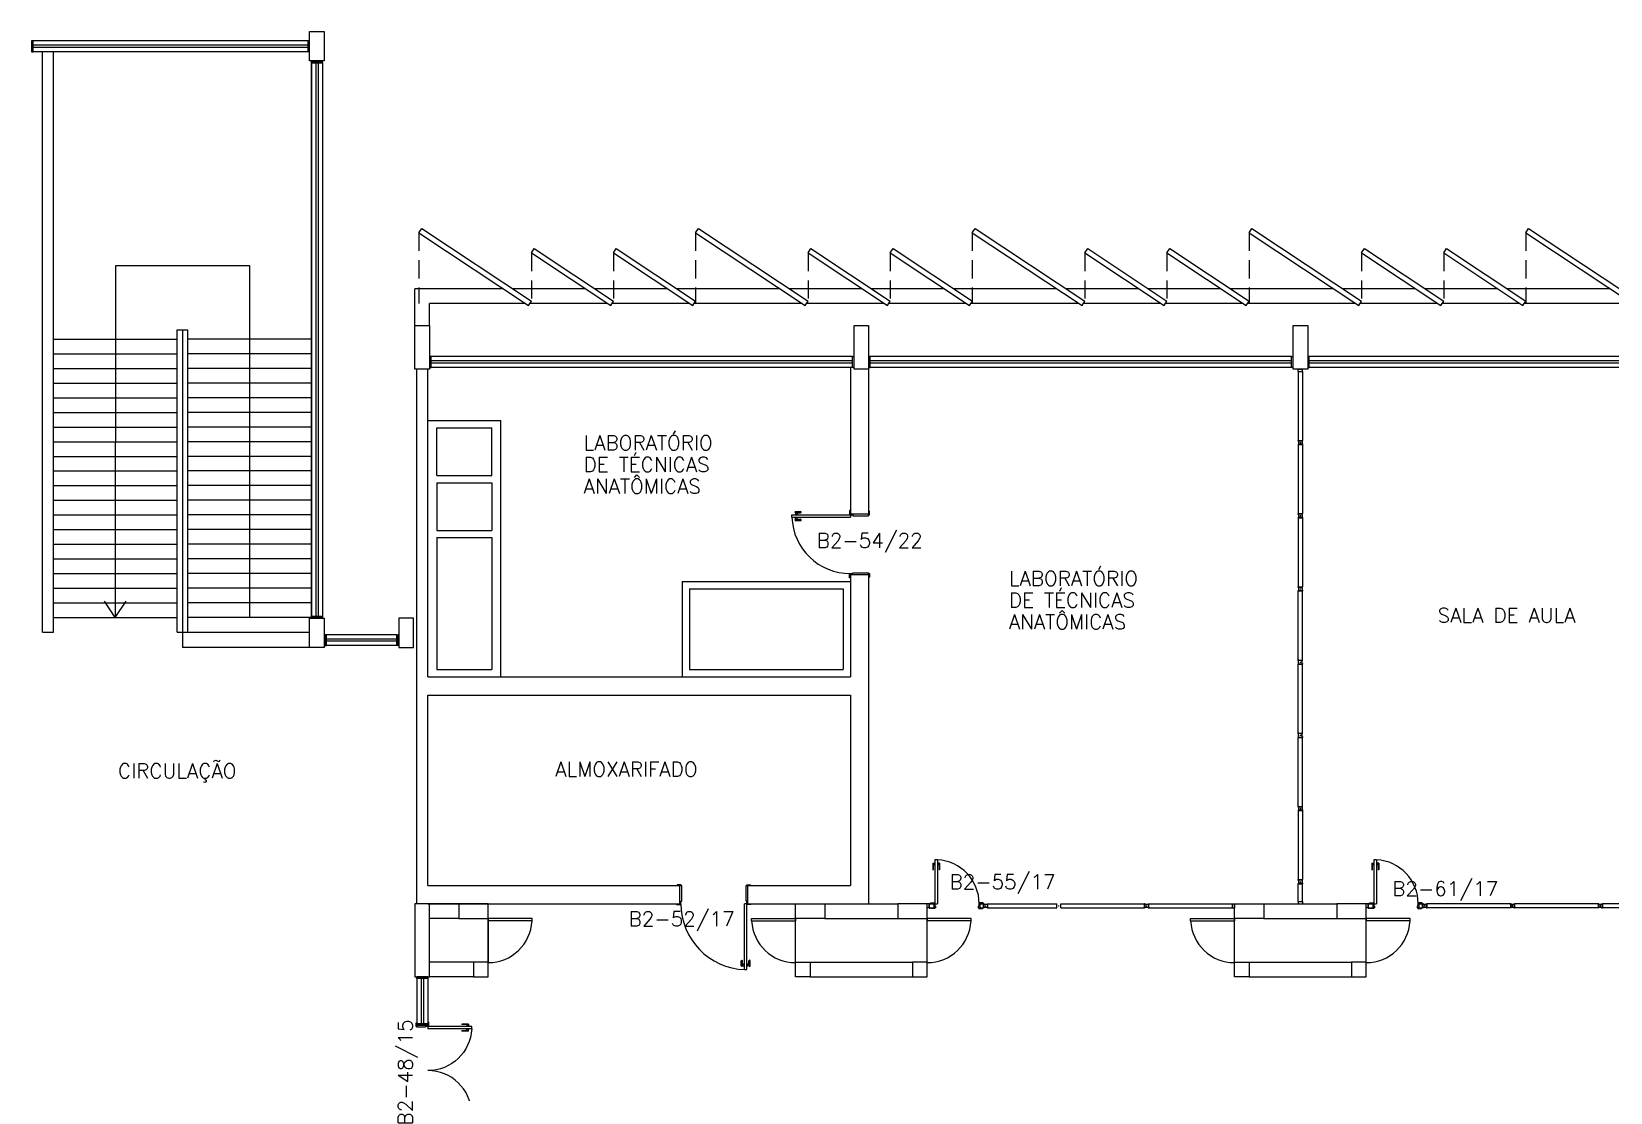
# Model space of a CAD drawing. Header units: millimetres. Extents: x 2090 to 2270, y 1357 to 1514.
# Drawn here: x 2135.2 to 2156.78, y 1430.32 to 1444.81 of the extents above; entities that cross this region are included whole.
import ezdxf

# ---------------------------------------------------------------- set-up
doc = ezdxf.new("R2010")
doc.units = ezdxf.units.MM
doc.linetypes.add('HIDDEN', pattern=[0.375, 0.25, -0.125])
for name, color, linetype in [('ALV', 2, 'Continuous'), ('DIV', 2, 'Continuous'), ('DIV2', 2, 'Continuous'), ('ENDEREÇO', 2, 'Continuous'), ('ESTR', 3, 'Continuous'), ('JANELA', 1, 'Continuous'), ('MACANETA', 2, 'Continuous'), ('MARCO', 3, 'Continuous'), ('PEÇAS', 1, 'Continuous'), ('PISO', 1, 'Continuous'), ('PORTA', 2, 'Continuous'), ('PROJ', 1, 'HIDDEN'), ('TEXTO', 2, 'Continuous')]:
    doc.layers.add(name, color=color, linetype=linetype)
doc.styles.add('UNB1-100', font='simplex.shx', dxfattribs={"height": 0.2})

# ---------------------------------------------------------------- blocks, each defined once
blk = doc.blocks.new('DOOR60')
at = {"layer": 'MACANETA', "color": 1}
for p, q in [((-0.015, -0.465), (-0.01, -0.465)), ((-0.015, -0.555), (-0.015, -0.465)), ((-0.015, -0.555), (0.012, -0.555)), ((-0.01, -0.555), (-0.01, -0.465)), ((-0.01, -0.535), (0.012, -0.535)), ((0.012, -0.563), (0.012, -0.528)), ((0.012, -0.528), (0.015, -0.528)), ((0.012, -0.563), (0.015, -0.563)), ((0.053, -0.528), (0.05, -0.528)), ((0.053, -0.563), (0.05, -0.563)), ((0.053, -0.563), (0.053, -0.528)), ((0.075, -0.535), (0.053, -0.535)), ((0.08, -0.555), (0.053, -0.555)), ((0.08, -0.465), (0.075, -0.465)), ((0.075, -0.555), (0.075, -0.465)), ((0.08, -0.555), (0.08, -0.465))]:
    blk.add_line(p, q, dxfattribs=at)
at = {"layer": 'PORTA'}
for p, q in [((0.015, -0.6), (0.015, 0)), ((0.015, 0), (0.05, 0)), ((0.05, -0.6), (0.05, 0)), ((0.05, -0.6), (0.015, -0.6))]:
    blk.add_line(p, q, dxfattribs=at)
at = {"layer": 'PORTA', "color": 1}
blk.add_arc((0.02, 0), 0.6, 272.866, 0, dxfattribs=at)
blk = doc.blocks.new('IMTT')
for p, q in [((-0.005, 0), (0.005, 0)), ((0.029, 0.029), (0, 0.029)), ((0, -0.028), (0, 0.029)), ((0.029, -0.028), (0, -0.028))]:
    blk.add_line(p, q)
blk = doc.blocks.new('DIV10')
for p, q in [((-0.0051, 0), (0.0051, 0)), ((0, -0.0051), (0, 0.0051)), ((0.0285, 0.0285), (0.9715, 0.0285)), ((0.0285, -0.0285), (0.0285, 0.0285)), ((0.9715, -0.0285), (0.9715, 0.0285)), ((0.9949, 0), (1.0051, 0)), ((1, -0.0051), (1, 0.0051)), ((0.0285, -0.0285), (0.9715, -0.0285))]:
    blk.add_line(p, q)
blk = doc.blocks.new('DIV12')
for p, q in [((-0.0051, 0), (0.0051, 0)), ((0, -0.0051), (0, 0.0051)), ((0.0285, 0.0285), (1.1715, 0.0285)), ((0.0285, -0.0285), (0.0285, 0.0285)), ((1.1715, -0.0285), (1.1715, 0.0285)), ((1.1949, 0), (1.2051, 0)), ((1.2, -0.0051), (1.2, 0.0051)), ((0.0285, -0.0285), (1.1715, -0.0285))]:
    blk.add_line(p, q)
blk = doc.blocks.new('DOOR-60')
at = {"layer": 'MACANETA', "color": 1}
for p, q in [((-0.08, -0.555), (-0.08, -0.465)), ((-0.08, -0.465), (-0.075, -0.465)), ((-0.08, -0.555), (-0.053, -0.555)), ((-0.075, -0.555), (-0.075, -0.465)), ((-0.075, -0.535), (-0.053, -0.535)), ((-0.053, -0.528), (-0.05, -0.528)), ((-0.053, -0.563), (-0.053, -0.528)), ((-0.053, -0.563), (-0.05, -0.563)), ((-0.012, -0.528), (-0.015, -0.528)), ((-0.012, -0.563), (-0.015, -0.563)), ((-0.012, -0.563), (-0.012, -0.528)), ((0.01, -0.535), (-0.012, -0.535)), ((0.015, -0.555), (-0.012, -0.555)), ((0.01, -0.555), (0.01, -0.465)), ((0.015, -0.465), (0.01, -0.465)), ((0.015, -0.555), (0.015, -0.465))]:
    blk.add_line(p, q, dxfattribs=at)
at = {"layer": 'PORTA'}
for p, q in [((-0.05, -0.6), (-0.05, 0)), ((-0.015, 0), (-0.05, 0)), ((-0.015, -0.6), (-0.015, 0)), ((-0.05, -0.6), (-0.015, -0.6))]:
    blk.add_line(p, q, dxfattribs=at)
at = {"layer": 'PORTA', "color": 1}
blk.add_arc((-0.02, 0), 0.6, 180, 267.134, dxfattribs=at)
blk = doc.blocks.new('MTT')
for p, q in [((-0.029, 0.018), (-0.029, 0.029)), ((-0.019, 0.029), (-0.029, 0.029)), ((-0.024, 0.018), (-0.029, 0.018)), ((-0.024, 0.018), (-0.024, -0.019)), ((-0.019, 0.024), (-0.019, 0.029)), ((-0.019, 0.024), (0.018, 0.024)), ((-0.005, 0), (0.005, 0)), ((0, -0.005), (0, 0.005)), ((0.018, 0.024), (0.018, 0.029)), ((0.018, 0.029), (0.029, 0.029)), ((0.024, 0.018), (0.029, 0.018)), ((0.024, 0.018), (0.024, -0.019)), ((0.029, 0.018), (0.029, 0.029)), ((-0.029, -0.019), (-0.024, -0.019)), ((-0.029, -0.019), (-0.029, -0.029)), ((-0.019, -0.029), (-0.029, -0.029)), ((0.018, -0.024), (-0.019, -0.024)), ((-0.019, -0.024), (-0.019, -0.029)), ((0.018, -0.024), (0.018, -0.029)), ((0.018, -0.029), (0.029, -0.029)), ((0.029, -0.019), (0.024, -0.019)), ((0.029, -0.019), (0.029, -0.029))]:
    blk.add_line(p, q)
blk = doc.blocks.new('MACANETA')
at = {"layer": 'MACANETA', "color": 1}
for p, q in [((-0.077, 0.052), (-0.077, 0.12)), ((-0.059, 0.052), (-0.059, 0.12)), ((-0.059, 0.075), (-0.036, 0.075)), ((-0.059, 0.052), (-0.036, 0.052)), ((-0.036, 0.044), (-0.036, 0.084)), ((-0.036, 0.084), (-0.03, 0.084)), ((-0.036, 0.044), (-0.03, 0.044)), ((0.006, 0.084), (0, 0.084)), ((0.006, 0.044), (0, 0.044)), ((0.006, 0.044), (0.006, 0.084)), ((0.029, 0.075), (0.006, 0.075)), ((0.029, 0.052), (0.006, 0.052)), ((0.029, 0.052), (0.029, 0.12)), ((0.047, 0.052), (0.047, 0.12))]:
    blk.add_line(p, q, dxfattribs=at)
for centre, start, end in [((-0.068, 0.12), 90, 180), ((-0.068, 0.052), 180, 270), ((-0.068, 0.12), 0, 90), ((-0.068, 0.052), 270, 0), ((0.038, 0.12), 90, 180), ((0.038, 0.052), 180, 270), ((0.038, 0.12), 0, 90), ((0.038, 0.052), 270, 0)]:
    blk.add_arc(centre, 0.00874, start, end, dxfattribs=at)
blk = doc.blocks.new('DOOR-90')
at = {"color": 1}
blk.add_arc((-0.015, 0), 0.9, 180, 268.0898, dxfattribs=at)
at = {"layer": 'PORTA'}
for p, q in [((-0.045, -0.9), (-0.045, 0)), ((-0.015, 0), (-0.045, 0)), ((-0.015, -0.9), (-0.015, 0)), ((-0.045, -0.9), (-0.015, -0.9))]:
    blk.add_line(p, q, dxfattribs=at)
at = {"layer": 'PORTA', "color": 1}
blk.add_blockref('MACANETA', (-0.015, -0.9), dxfattribs=at)
blk = doc.blocks.new('DOOR80')
at = {"layer": 'PORTA'}
for p, q in [((0.015, -0.8), (0.015, 0)), ((0.015, 0), (0.045, 0)), ((0.045, -0.8), (0.045, 0)), ((0.045, -0.8), (0.015, -0.8))]:
    blk.add_line(p, q, dxfattribs=at)
at = {"layer": 'PORTA', "color": 1}
blk.add_arc((0.015, 0), 0.8, 272.1491, 0, dxfattribs=at)
at = {"layer": 'PORTA'}
blk.add_blockref('MACANETA', (0.045, -0.8), dxfattribs=at)

msp = doc.modelspace()

# ---------------------------------------------------------------- linework, layer by layer
at = {"layer": 'ALV'}
for p, q in [((2135.19835, 1444.68586), (2135.19835, 1444.53586)), ((2138.99835, 1444.53586), (2138.99835, 1444.68586)), ((2139.17335, 1444.40449), (2139.17335, 1444.41086)), ((2139.02335, 1444.40449), (2139.17335, 1444.40449)), ((2140.49094, 1442.06425), (2140.52965, 1442.12258)), ((2140.49094, 1442.06425), (2141.99075, 1441.06897)), ((2140.52965, 1442.12258), (2142.02945, 1441.12729)), ((2144.27324, 1442.06425), (2144.31195, 1442.12258)), ((2144.27324, 1442.06425), (2145.77305, 1441.06897)), ((2144.31195, 1442.12258), (2145.81175, 1441.12729)), ((2148.05524, 1442.06425), (2148.09395, 1442.12258)), ((2148.05524, 1442.06425), (2149.55505, 1441.06897)), ((2148.09395, 1442.12258), (2149.59375, 1441.12729)), ((2151.83724, 1442.06425), (2151.87595, 1442.12258)), ((2151.83724, 1442.06425), (2153.33705, 1441.06897)), ((2151.87595, 1442.12258), (2153.37575, 1441.12729)), ((2155.61924, 1442.06425), (2155.65795, 1442.12258)), ((2155.61924, 1442.06425), (2157.11905, 1441.06897)), ((2155.65795, 1442.12258), (2157.15775, 1441.12729)), ((2142.02945, 1441.78778), (2142.06816, 1441.84611)), ((2142.06816, 1441.84611), (2143.15135, 1441.12729)), ((2143.15135, 1441.78778), (2143.19005, 1441.84611)), ((2143.19005, 1441.84611), (2144.27324, 1441.12729)), ((2145.81175, 1441.78778), (2145.85046, 1441.84611)), ((2145.85046, 1441.84611), (2146.93365, 1441.12729)), ((2146.93365, 1441.78778), (2146.97235, 1441.84611)), ((2146.97235, 1441.84611), (2148.05554, 1441.12729)), ((2149.59345, 1441.78778), (2149.63216, 1441.84611)), ((2149.63216, 1441.84611), (2150.71535, 1441.12729)), ((2150.71535, 1441.78778), (2150.75405, 1441.84611)), ((2150.75405, 1441.84611), (2151.83724, 1441.12729)), ((2153.37575, 1441.78778), (2153.41446, 1441.84611)), ((2153.41446, 1441.84611), (2154.49765, 1441.12729)), ((2154.49765, 1441.78778), (2154.53635, 1441.84611)), ((2154.53635, 1441.84611), (2155.61954, 1441.12729)), ((2142.02945, 1441.78778), (2143.11264, 1441.06897)), ((2143.15135, 1441.78778), (2144.23454, 1441.06897)), ((2145.81175, 1441.78778), (2146.89494, 1441.06897)), ((2146.93365, 1441.78778), (2148.01684, 1441.06897)), ((2149.59345, 1441.78778), (2150.67664, 1441.06897)), ((2150.71535, 1441.78778), (2151.79854, 1441.06897)), ((2153.37575, 1441.78778), (2154.45894, 1441.06897)), ((2154.49765, 1441.78778), (2155.58084, 1441.06897)), ((2141.99075, 1441.06897), (2142.02945, 1441.12729)), ((2143.11264, 1441.06897), (2143.15135, 1441.12729)), ((2144.23454, 1441.06897), (2144.27324, 1441.12729)), ((2145.77305, 1441.06897), (2145.81175, 1441.12729)), ((2146.89494, 1441.06897), (2146.93365, 1441.12729)), ((2148.01684, 1441.06897), (2148.05554, 1441.12729)), ((2149.55505, 1441.06897), (2149.59375, 1441.12729)), ((2150.67664, 1441.06897), (2150.71535, 1441.12729)), ((2151.79854, 1441.06897), (2151.83724, 1441.12729)), ((2153.33705, 1441.06897), (2153.37575, 1441.12729)), ((2154.45894, 1441.06897), (2154.49765, 1441.12729)), ((2155.58084, 1441.06897), (2155.61954, 1441.12729)), ((2140.46335, 1432.89813), (2140.46335, 1440.19813)), ((2140.61335, 1435.99813), (2140.61335, 1440.19813)), ((2146.38835, 1440.22313), (2146.38835, 1438.22313)), ((2146.63835, 1440.19813), (2146.63835, 1438.22313)), ((2146.38835, 1438.22313), (2146.63835, 1438.22313)), ((2146.38835, 1437.39313), (2146.63835, 1437.39313)), ((2146.38835, 1437.39313), (2146.38835, 1435.99813)), ((2146.63835, 1437.39313), (2146.63835, 1432.89813)), ((2139.17335, 1436.80449), (2139.02335, 1436.80449)), ((2139.17335, 1436.79813), (2139.17335, 1436.80449)), ((2137.26085, 1436.60901), (2138.99835, 1436.60901)), ((2137.26085, 1436.60901), (2137.26085, 1436.39813)), ((2139.20835, 1436.57313), (2139.19835, 1436.57313)), ((2139.20835, 1436.57313), (2139.20835, 1436.42313)), ((2140.21835, 1436.57313), (2140.20835, 1436.57313)), ((2140.20835, 1436.42313), (2140.20835, 1436.57313)), ((2138.99835, 1436.39813), (2137.26085, 1436.39813)), ((2139.20835, 1436.42313), (2139.19835, 1436.42313)), ((2140.21835, 1436.42313), (2140.20835, 1436.42313)), ((2140.61335, 1435.99813), (2146.38835, 1435.99813)), ((2140.61335, 1433.14813), (2140.61335, 1435.74813)), ((2140.61335, 1435.74813), (2146.38835, 1435.74813)), ((2146.38835, 1435.74813), (2146.38835, 1433.14813)), ((2140.61335, 1433.14813), (2144.05835, 1433.14813)), ((2144.05835, 1432.89813), (2144.05835, 1433.14813)), ((2144.98835, 1432.89813), (2144.98835, 1433.14813)), ((2144.98835, 1433.14813), (2146.38835, 1433.14813)), ((2140.61335, 1432.89813), (2144.05835, 1432.89813)), ((2141.03871, 1432.89813), (2140.63835, 1432.89813)), ((2144.98835, 1432.89813), (2145.63835, 1432.89813)), ((2146.03835, 1432.89813), (2147.03835, 1432.89813)), ((2152.03835, 1432.89813), (2153.03835, 1432.89813)), ((2141.03871, 1432.69813), (2140.63835, 1432.69813)), ((2141.43871, 1432.69813), (2141.43871, 1432.09813)), ((2146.03835, 1432.69813), (2147.03835, 1432.69813)), ((2152.03835, 1432.69813), (2153.03835, 1432.69813)), ((2141.23871, 1432.09813), (2140.63835, 1432.09813)), ((2141.23871, 1431.89813), (2140.63835, 1431.89813)), ((2145.83835, 1432.09813), (2147.23835, 1432.09813)), ((2145.83835, 1431.89813), (2147.23835, 1431.89813)), ((2151.83835, 1432.09813), (2153.23835, 1432.09813)), ((2151.83835, 1431.89813), (2153.23835, 1431.89813)), ((2140.61395, 1431.23814), (2140.46395, 1431.23814)), ((2140.46395, 1431.23813), (2140.61395, 1431.23813))]:
    msp.add_line(p, q, dxfattribs=at)
at = {"layer": 'DIV2'}
for p, q in [((2152.53325, 1433.19813), (2152.54345, 1433.19813)), ((2152.53835, 1433.19303), (2152.53835, 1433.20323)), ((2152.50985, 1432.92663), (2152.50985, 1433.16963)), ((2152.50985, 1433.16963), (2152.56685, 1433.16963)), ((2152.56685, 1432.92663), (2152.56685, 1433.16963)), ((2147.43325, 1432.86963), (2147.44345, 1432.86963)), ((2147.43835, 1432.86453), (2147.43835, 1432.87473)), ((2147.46185, 1432.88813), (2147.46685, 1432.88813)), ((2147.46185, 1432.88813), (2147.46185, 1432.88613)), ((2147.46185, 1432.88613), (2147.46685, 1432.88613)), ((2147.46185, 1432.85313), (2147.46685, 1432.85313)), ((2147.46185, 1432.85313), (2147.46185, 1432.85113)), ((2147.46185, 1432.85113), (2147.46685, 1432.85113)), ((2147.46685, 1432.90013), (2147.48123, 1432.90013)), ((2147.46685, 1432.88813), (2147.46685, 1432.90013)), ((2147.46685, 1432.85313), (2147.46685, 1432.88613)), ((2147.46685, 1432.83913), (2147.46685, 1432.85113)), ((2147.46685, 1432.83913), (2147.48123, 1432.83913)), ((2147.46885, 1432.89813), (2147.52885, 1432.89813)), ((2147.46885, 1432.84113), (2147.46885, 1432.89813)), ((2147.46885, 1432.84113), (2147.52885, 1432.84113)), ((2147.48123, 1432.90013), (2147.48123, 1432.89813)), ((2147.48123, 1432.84113), (2147.48123, 1432.83913)), ((2147.48385, 1432.89813), (2147.48385, 1432.90813)), ((2147.48385, 1432.90813), (2147.53385, 1432.90813)), ((2147.49385, 1432.83113), (2147.49385, 1432.84113)), ((2147.54385, 1432.83113), (2147.49385, 1432.83113)), ((2147.52885, 1432.89813), (2147.52885, 1432.84113)), ((2147.52885, 1432.89813), (2147.53385, 1432.89813)), ((2147.52885, 1432.84113), (2147.54385, 1432.84113)), ((2147.53385, 1432.90813), (2147.53385, 1432.89813)), ((2147.53385, 1432.89813), (2147.54385, 1432.89813)), ((2147.54385, 1432.89813), (2147.54385, 1432.86313)), ((2147.54385, 1432.86313), (2147.55385, 1432.86313)), ((2147.55385, 1432.84113), (2147.54385, 1432.84113)), ((2147.54385, 1432.84113), (2147.54385, 1432.83113)), ((2147.55385, 1432.86313), (2147.55385, 1432.84113)), ((2148.14385, 1432.86313), (2148.13385, 1432.86313)), ((2148.13385, 1432.86313), (2148.13385, 1432.84113)), ((2148.13385, 1432.84113), (2148.14385, 1432.84113)), ((2148.15385, 1432.89813), (2148.14385, 1432.89813)), ((2148.14385, 1432.89813), (2148.14385, 1432.86313)), ((2148.14385, 1432.84113), (2148.14385, 1432.83113)), ((2148.15885, 1432.84113), (2148.14385, 1432.84113)), ((2148.14385, 1432.83113), (2148.19385, 1432.83113)), ((2148.20385, 1432.90813), (2148.15385, 1432.90813)), ((2148.15385, 1432.90813), (2148.15385, 1432.89813)), ((2148.15885, 1432.89813), (2148.15385, 1432.89813)), ((2148.15885, 1432.89813), (2148.15885, 1432.84113)), ((2148.15885, 1432.89813), (2148.20785, 1432.89813)), ((2148.15885, 1432.84113), (2148.20785, 1432.84113)), ((2148.19385, 1432.83113), (2148.19385, 1432.84113)), ((2148.19547, 1432.90013), (2148.19547, 1432.89813)), ((2148.20985, 1432.90013), (2148.19547, 1432.90013)), ((2148.19547, 1432.84113), (2148.19547, 1432.83913)), ((2148.20985, 1432.83913), (2148.19547, 1432.83913)), ((2148.20385, 1432.89813), (2148.20385, 1432.90813)), ((2148.20785, 1432.84113), (2148.20785, 1432.89813)), ((2148.20985, 1432.88813), (2148.20985, 1432.90013)), ((2148.21485, 1432.88813), (2148.20985, 1432.88813)), ((2148.21485, 1432.88613), (2148.20985, 1432.88613)), ((2148.20985, 1432.85313), (2148.20985, 1432.88613)), ((2148.21485, 1432.85313), (2148.20985, 1432.85313)), ((2148.21485, 1432.85113), (2148.20985, 1432.85113)), ((2148.20985, 1432.83913), (2148.20985, 1432.85113)), ((2148.21485, 1432.88813), (2148.21485, 1432.88613)), ((2148.21485, 1432.85313), (2148.21485, 1432.85113)), ((2148.23325, 1432.86963), (2148.24345, 1432.86963)), ((2148.23835, 1432.86453), (2148.23835, 1432.87473)), ((2152.50985, 1432.92663), (2152.56685, 1432.92663)), ((2153.43325, 1432.86963), (2153.44345, 1432.86963)), ((2153.43835, 1432.86453), (2153.43835, 1432.87473)), ((2153.46185, 1432.88813), (2153.46185, 1432.88613)), ((2153.46185, 1432.88813), (2153.46685, 1432.88813)), ((2153.46185, 1432.88613), (2153.46685, 1432.88613)), ((2153.46185, 1432.85313), (2153.46185, 1432.85113)), ((2153.46185, 1432.85313), (2153.46685, 1432.85313)), ((2153.46185, 1432.85113), (2153.46685, 1432.85113)), ((2153.46685, 1432.88813), (2153.46685, 1432.90013)), ((2153.46685, 1432.90013), (2153.48123, 1432.90013)), ((2153.46685, 1432.85313), (2153.46685, 1432.88613)), ((2153.46685, 1432.83913), (2153.46685, 1432.85113)), ((2153.46685, 1432.83913), (2153.48123, 1432.83913)), ((2153.46885, 1432.84113), (2153.46885, 1432.89813)), ((2153.46885, 1432.89813), (2153.52885, 1432.89813)), ((2153.46885, 1432.84113), (2153.52885, 1432.84113)), ((2153.48123, 1432.90013), (2153.48123, 1432.89813)), ((2153.48123, 1432.84113), (2153.48123, 1432.83913)), ((2153.48385, 1432.90813), (2153.53385, 1432.90813)), ((2153.48385, 1432.89813), (2153.48385, 1432.90813)), ((2153.49385, 1432.83113), (2153.49385, 1432.84113)), ((2153.54385, 1432.83113), (2153.49385, 1432.83113)), ((2153.52885, 1432.89813), (2153.53385, 1432.89813)), ((2153.52885, 1432.89813), (2153.52885, 1432.84113)), ((2153.52885, 1432.84113), (2153.54385, 1432.84113)), ((2153.53385, 1432.90813), (2153.53385, 1432.89813)), ((2153.53385, 1432.89813), (2153.54385, 1432.89813)), ((2153.54385, 1432.89813), (2153.54385, 1432.86313)), ((2153.54385, 1432.86313), (2153.55385, 1432.86313)), ((2153.54385, 1432.84113), (2153.54385, 1432.83113)), ((2153.55385, 1432.84113), (2153.54385, 1432.84113)), ((2153.55385, 1432.86313), (2153.55385, 1432.84113)), ((2154.13385, 1432.86313), (2154.13385, 1432.84113)), ((2154.14385, 1432.86313), (2154.13385, 1432.86313)), ((2154.13385, 1432.84113), (2154.14385, 1432.84113)), ((2154.14385, 1432.89813), (2154.14385, 1432.86313)), ((2154.15385, 1432.89813), (2154.14385, 1432.89813)), ((2154.15885, 1432.84113), (2154.14385, 1432.84113)), ((2154.14385, 1432.84113), (2154.14385, 1432.83113)), ((2154.14385, 1432.83113), (2154.19385, 1432.83113)), ((2154.15385, 1432.90813), (2154.15385, 1432.89813)), ((2154.20385, 1432.90813), (2154.15385, 1432.90813)), ((2154.15885, 1432.89813), (2154.15385, 1432.89813)), ((2154.15885, 1432.89813), (2154.20785, 1432.89813)), ((2154.15885, 1432.89813), (2154.15885, 1432.84113)), ((2154.15885, 1432.84113), (2154.20785, 1432.84113)), ((2154.19385, 1432.83113), (2154.19385, 1432.84113)), ((2154.20985, 1432.90013), (2154.19547, 1432.90013)), ((2154.19547, 1432.90013), (2154.19547, 1432.89813)), ((2154.19547, 1432.84113), (2154.19547, 1432.83913)), ((2154.20985, 1432.83913), (2154.19547, 1432.83913)), ((2154.20385, 1432.89813), (2154.20385, 1432.90813)), ((2154.20785, 1432.84113), (2154.20785, 1432.89813)), ((2154.20985, 1432.88813), (2154.20985, 1432.90013)), ((2154.21485, 1432.88813), (2154.20985, 1432.88813)), ((2154.20985, 1432.85313), (2154.20985, 1432.88613)), ((2154.21485, 1432.88613), (2154.20985, 1432.88613)), ((2154.21485, 1432.85313), (2154.20985, 1432.85313)), ((2154.20985, 1432.83913), (2154.20985, 1432.85113)), ((2154.21485, 1432.85113), (2154.20985, 1432.85113)), ((2154.21485, 1432.88813), (2154.21485, 1432.88613)), ((2154.21485, 1432.85313), (2154.21485, 1432.85113))]:
    msp.add_line(p, q, dxfattribs=at)
at = {"layer": 'ESTR'}
for points in [[(2138.99835, 1444.81086), (2139.19835, 1444.81086), (2139.19835, 1444.41086), (2138.99835, 1444.41086)], [(2140.43835, 1440.19813), (2140.43835, 1440.79813), (2140.63835, 1440.79813), (2140.63835, 1440.19813)], [(2146.43835, 1440.19813), (2146.43835, 1440.79813), (2146.63835, 1440.79813), (2146.63835, 1440.19813)], [(2152.43835, 1440.19813), (2152.43835, 1440.79813), (2152.63835, 1440.79813), (2152.63835, 1440.19813)], [(2139.19835, 1436.39813), (2138.99835, 1436.39813), (2138.99835, 1436.79813), (2139.19835, 1436.79813)], [(2140.21835, 1436.39813), (2140.41835, 1436.39813), (2140.41835, 1436.79813), (2140.21835, 1436.79813)], [(2140.63835, 1432.89813), (2140.43835, 1432.89813), (2140.43835, 1431.89813), (2140.63835, 1431.89813)], [(2141.03835, 1432.89813), (2141.03835, 1432.69813), (2141.43835, 1432.69813), (2141.43835, 1432.89813)], [(2146.03835, 1432.89813), (2146.03835, 1432.69813), (2145.63835, 1432.69813), (2145.63835, 1432.89813)], [(2147.03835, 1432.89813), (2147.03835, 1432.69813), (2147.43835, 1432.69813), (2147.43835, 1432.89813)], [(2152.03835, 1432.89813), (2152.03835, 1432.69813), (2151.63835, 1432.69813), (2151.63835, 1432.89813)], [(2153.03835, 1432.89813), (2153.03835, 1432.69813), (2153.43835, 1432.69813), (2153.43835, 1432.89813)], [(2141.23835, 1432.09813), (2141.23835, 1431.89813), (2141.43835, 1431.89813), (2141.43835, 1432.09813)], [(2145.83835, 1432.09813), (2145.83835, 1431.89813), (2145.63835, 1431.89813), (2145.63835, 1432.09813)], [(2147.23835, 1432.09813), (2147.23835, 1431.89813), (2147.43835, 1431.89813), (2147.43835, 1432.09813)], [(2151.83835, 1432.09813), (2151.83835, 1431.89813), (2151.63835, 1431.89813), (2151.63835, 1432.09813)], [(2153.23835, 1432.09813), (2153.23835, 1431.89813), (2153.43835, 1431.89813), (2153.43835, 1432.09813)]]:
    msp.add_lwpolyline(points, close=True, dxfattribs=at)
at = {"layer": 'JANELA', "color": 3}
for p, q in [((2135.21835, 1444.68586), (2135.19835, 1444.68586)), ((2135.21835, 1444.53586), (2135.21835, 1444.68586)), ((2138.97835, 1444.53586), (2138.97835, 1444.68586)), ((2138.97835, 1444.68586), (2138.99835, 1444.68586)), ((2135.19835, 1444.53586), (2135.21835, 1444.53586)), ((2138.99835, 1444.53586), (2138.97835, 1444.53586)), ((2139.02335, 1444.40449), (2139.02335, 1444.38449)), ((2139.02335, 1444.38449), (2139.17335, 1444.38449)), ((2139.17335, 1444.38449), (2139.17335, 1444.40449)), ((2139.02335, 1436.80449), (2139.02335, 1436.82449)), ((2139.02335, 1436.82449), (2139.17335, 1436.82449)), ((2139.17335, 1436.82449), (2139.17335, 1436.80449)), ((2139.22835, 1436.57313), (2139.20835, 1436.57313)), ((2139.22835, 1436.42313), (2139.22835, 1436.57313)), ((2140.18835, 1436.42313), (2140.18835, 1436.57313)), ((2140.18835, 1436.57313), (2140.20835, 1436.57313)), ((2139.20835, 1436.42313), (2139.22835, 1436.42313)), ((2140.20835, 1436.42313), (2140.18835, 1436.42313))]:
    msp.add_line(p, q, dxfattribs=at)
at = {"layer": 'JANELA'}
for p, q in [((2138.97835, 1444.68586), (2135.21835, 1444.68586)), ((2138.97835, 1444.62586), (2135.21835, 1444.62586)), ((2138.97835, 1444.59586), (2135.21835, 1444.59586)), ((2138.97835, 1444.53586), (2135.21835, 1444.53586)), ((2139.02335, 1436.79813), (2139.02335, 1444.41086)), ((2139.02335, 1444.38449), (2139.02335, 1436.82449)), ((2139.08335, 1444.38449), (2139.08335, 1436.82449)), ((2139.11335, 1444.38449), (2139.11335, 1436.82449)), ((2139.17335, 1444.38449), (2139.17335, 1436.82449)), ((2146.41835, 1440.37313), (2140.65835, 1440.37313)), ((2146.41835, 1440.31313), (2140.65835, 1440.31313)), ((2152.41835, 1440.37313), (2146.65835, 1440.37313)), ((2152.41835, 1440.31313), (2146.65835, 1440.31313)), ((2158.41835, 1440.37313), (2152.65835, 1440.37313)), ((2158.41835, 1440.31313), (2152.65835, 1440.31313)), ((2146.41835, 1440.28313), (2140.65835, 1440.28313)), ((2146.41835, 1440.22313), (2140.65835, 1440.22313)), ((2152.41835, 1440.28313), (2146.65835, 1440.28313)), ((2152.41835, 1440.22313), (2146.65835, 1440.22313)), ((2158.41835, 1440.28313), (2152.65835, 1440.28313)), ((2158.41835, 1440.22313), (2152.65835, 1440.22313)), ((2140.18835, 1436.57313), (2139.22835, 1436.57313)), ((2140.18835, 1436.51313), (2139.22835, 1436.51313)), ((2140.18835, 1436.48313), (2139.22835, 1436.48313)), ((2140.18835, 1436.42313), (2139.22835, 1436.42313)), ((2140.46395, 1431.87813), (2140.46395, 1431.25813)), ((2140.52395, 1431.87813), (2140.52395, 1431.25813)), ((2140.55395, 1431.87813), (2140.55395, 1431.25813)), ((2140.61395, 1431.87813), (2140.61395, 1431.25813))]:
    msp.add_line(p, q, dxfattribs=at)
at = {"layer": 'JANELA', "color": 2}
for p, q in [((2140.63835, 1440.37313), (2140.63835, 1440.22313)), ((2140.65835, 1440.37313), (2140.63835, 1440.37313)), ((2140.65835, 1440.22313), (2140.65835, 1440.37313)), ((2146.41835, 1440.22313), (2146.41835, 1440.37313)), ((2146.41835, 1440.37313), (2146.43835, 1440.37313)), ((2146.43835, 1440.22313), (2146.43835, 1440.37313)), ((2146.63835, 1440.37313), (2146.63835, 1440.22313)), ((2146.65835, 1440.37313), (2146.63835, 1440.37313)), ((2146.65835, 1440.22313), (2146.65835, 1440.37313)), ((2152.41835, 1440.22313), (2152.41835, 1440.37313)), ((2152.41835, 1440.37313), (2152.43835, 1440.37313)), ((2152.43835, 1440.22313), (2152.43835, 1440.37313)), ((2152.63835, 1440.37313), (2152.63835, 1440.22313)), ((2152.65835, 1440.37313), (2152.63835, 1440.37313)), ((2152.65835, 1440.22313), (2152.65835, 1440.37313)), ((2140.63835, 1440.22313), (2140.65835, 1440.22313)), ((2146.43835, 1440.22313), (2146.41835, 1440.22313)), ((2146.63835, 1440.22313), (2146.65835, 1440.22313)), ((2152.43835, 1440.22313), (2152.41835, 1440.22313)), ((2152.63835, 1440.22313), (2152.65835, 1440.22313)), ((2140.61395, 1431.89813), (2140.46395, 1431.89813)), ((2140.46395, 1431.87813), (2140.46395, 1431.89813)), ((2140.61395, 1431.89813), (2140.61395, 1431.87813)), ((2140.61395, 1431.87813), (2140.46395, 1431.87813)), ((2140.61395, 1431.25813), (2140.46395, 1431.25813)), ((2140.46395, 1431.25813), (2140.46395, 1431.23813)), ((2140.61395, 1431.23813), (2140.61395, 1431.25813))]:
    msp.add_line(p, q, dxfattribs=at)
at = {"layer": 'MARCO'}
for p, q in [((2146.38835, 1438.26813), (2146.37835, 1438.26813)), ((2146.37835, 1438.26813), (2146.37835, 1438.21813)), ((2146.37835, 1438.21813), (2146.38835, 1438.21813)), ((2146.38835, 1438.22313), (2146.38835, 1438.21813)), ((2146.38835, 1438.21813), (2146.38835, 1438.20813)), ((2146.38835, 1438.20813), (2146.42335, 1438.20813)), ((2146.42335, 1438.20813), (2146.42335, 1438.19813)), ((2146.42335, 1438.19813), (2146.63835, 1438.19813)), ((2146.64835, 1438.25813), (2146.63835, 1438.25813)), ((2146.63835, 1438.22313), (2146.63835, 1438.20813)), ((2146.63835, 1438.19813), (2146.63835, 1438.20813)), ((2146.63835, 1438.20813), (2146.64835, 1438.20813)), ((2146.64835, 1438.20813), (2146.64835, 1438.25813)), ((2146.37835, 1437.34813), (2146.37835, 1437.39813)), ((2146.37835, 1437.39813), (2146.38835, 1437.39813)), ((2146.38835, 1437.34813), (2146.37835, 1437.34813)), ((2146.38835, 1437.39813), (2146.38835, 1437.40813)), ((2146.38835, 1437.40813), (2146.42335, 1437.40813)), ((2146.38835, 1437.39313), (2146.38835, 1437.39813)), ((2146.42335, 1437.40813), (2146.42335, 1437.41813)), ((2146.42335, 1437.41813), (2146.63835, 1437.41813)), ((2146.63835, 1437.41813), (2146.63835, 1437.40813)), ((2146.63835, 1437.40813), (2146.64835, 1437.40813)), ((2146.63835, 1437.39313), (2146.63835, 1437.40813)), ((2146.64835, 1437.35813), (2146.63835, 1437.35813)), ((2146.64835, 1437.40813), (2146.64835, 1437.35813)), ((2144.02335, 1433.15813), (2144.02335, 1433.14813)), ((2144.07335, 1433.15813), (2144.02335, 1433.15813)), ((2144.05835, 1433.14813), (2144.07335, 1433.14813)), ((2144.07335, 1433.14813), (2144.07335, 1433.15813)), ((2144.08335, 1433.14813), (2144.07335, 1433.14813)), ((2144.08335, 1432.93313), (2144.08335, 1433.14813)), ((2144.96335, 1432.93313), (2144.96335, 1433.14813)), ((2144.96335, 1433.14813), (2144.97335, 1433.14813)), ((2144.97335, 1433.15813), (2145.02335, 1433.15813)), ((2144.97335, 1433.14813), (2144.97335, 1433.15813)), ((2144.98835, 1433.14813), (2144.97335, 1433.14813)), ((2145.02335, 1433.15813), (2145.02335, 1433.14813)), ((2144.01335, 1432.89813), (2144.01335, 1432.88813)), ((2144.01335, 1432.88813), (2144.06335, 1432.88813)), ((2144.05835, 1432.89813), (2144.06335, 1432.89813)), ((2144.06335, 1432.89813), (2144.07335, 1432.89813)), ((2144.06335, 1432.88813), (2144.06335, 1432.89813)), ((2144.07335, 1432.93313), (2144.08335, 1432.93313)), ((2144.07335, 1432.89813), (2144.07335, 1432.93313)), ((2144.97335, 1432.93313), (2144.96335, 1432.93313)), ((2144.97335, 1432.89813), (2144.97335, 1432.93313)), ((2144.98335, 1432.89813), (2144.97335, 1432.89813)), ((2144.98835, 1432.89813), (2144.98335, 1432.89813)), ((2144.98335, 1432.88813), (2144.98335, 1432.89813)), ((2145.03335, 1432.88813), (2144.98335, 1432.88813)), ((2145.03335, 1432.89813), (2145.03335, 1432.88813)), ((2140.45395, 1431.27314), (2140.46395, 1431.27314)), ((2140.45395, 1431.22314), (2140.45395, 1431.27314)), ((2140.61395, 1431.28314), (2140.62395, 1431.28314)), ((2140.62395, 1431.28314), (2140.62395, 1431.23314)), ((2140.46395, 1431.22314), (2140.45395, 1431.22314)), ((2140.46395, 1431.23814), (2140.46395, 1431.22314)), ((2140.46395, 1431.21314), (2140.46395, 1431.22314)), ((2140.57895, 1431.21314), (2140.46395, 1431.21314)), ((2140.57895, 1431.22314), (2140.57895, 1431.21314)), ((2140.61395, 1431.22314), (2140.57895, 1431.22314)), ((2140.61395, 1431.23814), (2140.61395, 1431.23314)), ((2140.61395, 1431.23314), (2140.61395, 1431.22314)), ((2140.62395, 1431.23314), (2140.61395, 1431.23314))]:
    msp.add_line(p, q, dxfattribs=at)
at = {"layer": 'PEÇAS', "color": 1}
for p, q in [((2140.61335, 1439.49813), (2141.61335, 1439.49813)), ((2141.61335, 1435.99813), (2141.61335, 1439.49813)), ((2140.73835, 1439.39813), (2141.48835, 1439.39813)), ((2140.73835, 1438.74813), (2141.48835, 1438.74813)), ((2140.73835, 1438.64813), (2141.48835, 1438.64813)), ((2140.73835, 1437.99813), (2141.48835, 1437.99813)), ((2140.73835, 1437.89813), (2141.48835, 1437.89813)), ((2144.08835, 1437.29813), (2146.38835, 1437.29813)), ((2144.08835, 1437.29813), (2144.08835, 1435.99813)), ((2144.18835, 1437.19813), (2146.28835, 1437.19813)), ((2144.18835, 1437.19813), (2144.18835, 1436.09813))]:
    msp.add_line(p, q, dxfattribs=at)
at = {"layer": 'PEÇAS'}
for p, q in [((2140.73835, 1438.74813), (2140.73835, 1439.39813)), ((2141.48835, 1438.74813), (2141.48835, 1439.39813)), ((2140.73835, 1438.64813), (2140.73835, 1437.99813)), ((2141.48835, 1438.64813), (2141.48835, 1437.99813)), ((2140.73835, 1437.89813), (2140.73835, 1436.09813)), ((2141.48835, 1437.89813), (2141.48835, 1436.09813)), ((2146.28835, 1437.19813), (2146.28835, 1436.09813)), ((2140.73835, 1436.09813), (2141.48835, 1436.09813)), ((2144.18835, 1436.09813), (2146.28835, 1436.09813))]:
    msp.add_line(p, q, dxfattribs=at)
at = {"layer": 'PISO', "color": 1}
for p, q in [((2135.34835, 1436.60901), (2135.34835, 1444.53586)), ((2135.49835, 1436.60901), (2135.49835, 1444.53586)), ((2136.34582, 1441.60909), (2136.3421, 1436.80909)), ((2138.1796, 1441.60909), (2136.34582, 1441.60909)), ((2138.1796, 1440.60909), (2138.1796, 1441.60909)), ((2135.49835, 1440.60909), (2137.18585, 1440.60909)), ((2137.18585, 1440.73586), (2137.33585, 1440.73586)), ((2137.18585, 1439.40909), (2137.18585, 1440.73586)), ((2137.26085, 1440.73586), (2137.26085, 1436.60901)), ((2137.33585, 1439.40909), (2137.33585, 1440.73586)), ((2139.02335, 1440.60909), (2137.33585, 1440.60909)), ((2138.1796, 1436.80909), (2138.1796, 1440.60909)), ((2135.49835, 1440.40909), (2137.18585, 1440.40909)), ((2139.02335, 1440.40909), (2137.33585, 1440.40909)), ((2135.49835, 1440.20909), (2137.18585, 1440.20909)), ((2139.02335, 1440.20909), (2137.33585, 1440.20909)), ((2135.49835, 1440.00909), (2137.18585, 1440.00909)), ((2139.02335, 1440.00909), (2137.33585, 1440.00909)), ((2139.02335, 1439.80909), (2137.33585, 1439.80909)), ((2139.02335, 1439.60909), (2137.33585, 1439.60909)), ((2139.02335, 1439.40909), (2137.33585, 1439.40909)), ((2139.02335, 1439.20909), (2137.33585, 1439.20909)), ((2139.02335, 1439.00909), (2137.33585, 1439.00909)), ((2139.02335, 1438.80909), (2137.33585, 1438.80909)), ((2139.02335, 1438.60909), (2137.33585, 1438.60909)), ((2139.02335, 1438.40909), (2137.33585, 1438.40909)), ((2139.02335, 1438.20909), (2137.33585, 1438.20909)), ((2139.02335, 1438.00909), (2137.33585, 1438.00909)), ((2139.02335, 1437.80909), (2137.33585, 1437.80909)), ((2139.02335, 1437.60909), (2137.33585, 1437.60909)), ((2139.02335, 1437.40909), (2137.33585, 1437.40909)), ((2139.02335, 1437.20909), (2137.33585, 1437.20909)), ((2136.3421, 1436.80909), (2136.19304, 1437.03051)), ((2136.3421, 1436.80909), (2136.4915, 1437.03028)), ((2139.02335, 1437.00909), (2137.33585, 1437.00909)), ((2139.02335, 1436.80909), (2137.33585, 1436.80909))]:
    msp.add_line(p, q, dxfattribs=at)
at = {"layer": 'PISO'}
for p, q in [((2141.64542, 1441.29813), (2140.43835, 1441.29813)), ((2140.43835, 1440.79813), (2140.43835, 1441.29813)), ((2142.76732, 1441.29813), (2141.77202, 1441.29813)), ((2143.88921, 1441.29813), (2142.89391, 1441.29813)), ((2145.42772, 1441.29813), (2144.01581, 1441.29813)), ((2146.54962, 1441.29813), (2145.55432, 1441.29813)), ((2147.67151, 1441.29813), (2146.67621, 1441.29813)), ((2149.20972, 1441.29813), (2147.79811, 1441.29813)), ((2150.33132, 1441.29813), (2149.33602, 1441.29813)), ((2151.45321, 1441.29813), (2150.45791, 1441.29813)), ((2152.99172, 1441.29813), (2151.57981, 1441.29813)), ((2154.11362, 1441.29813), (2153.11832, 1441.29813)), ((2155.23551, 1441.29813), (2154.24021, 1441.29813)), ((2156.77372, 1441.29813), (2155.36211, 1441.29813)), ((2141.9468, 1441.09813), (2140.63835, 1441.09813)), ((2140.63835, 1440.79813), (2140.63835, 1441.09813)), ((2143.0687, 1441.09813), (2142.0101, 1441.09813)), ((2144.19059, 1441.09813), (2143.132, 1441.09813)), ((2145.7291, 1441.09813), (2144.25389, 1441.09813)), ((2146.851, 1441.09813), (2145.7924, 1441.09813)), ((2147.97289, 1441.09813), (2146.91429, 1441.09813)), ((2149.5111, 1441.09813), (2148.03619, 1441.09813)), ((2150.6327, 1441.09813), (2149.5741, 1441.09813)), ((2151.75459, 1441.09813), (2150.696, 1441.09813)), ((2153.2931, 1441.09813), (2151.81789, 1441.09813)), ((2154.415, 1441.09813), (2153.3564, 1441.09813)), ((2155.53689, 1441.09813), (2154.47829, 1441.09813)), ((2157.0751, 1441.09813), (2155.60019, 1441.09813))]:
    msp.add_line(p, q, dxfattribs=at)
at = {"layer": 'PISO', "color": 1, "linetype": 'Continuous'}
for p, q in [((2135.49835, 1439.80909), (2137.18585, 1439.80909)), ((2135.49835, 1439.60909), (2137.18585, 1439.60909)), ((2135.49835, 1439.40909), (2137.18585, 1439.40909)), ((2137.18585, 1436.60901), (2137.18585, 1439.40909)), ((2137.33585, 1436.60901), (2137.33585, 1439.40909)), ((2135.49835, 1439.20909), (2137.18585, 1439.20909)), ((2135.49835, 1439.00909), (2137.18585, 1439.00909)), ((2135.49835, 1438.80909), (2137.18585, 1438.80909)), ((2135.49835, 1438.60909), (2137.18585, 1438.60909)), ((2135.49835, 1438.40909), (2137.18585, 1438.40909)), ((2135.49835, 1438.20909), (2137.18585, 1438.20909)), ((2135.49835, 1438.00909), (2137.18585, 1438.00909)), ((2135.49835, 1437.80909), (2137.18585, 1437.80909)), ((2135.49835, 1437.60909), (2137.18585, 1437.60909)), ((2135.49835, 1437.40909), (2137.18585, 1437.40909)), ((2135.49835, 1437.20909), (2137.18585, 1437.20909)), ((2135.49835, 1437.00909), (2137.18585, 1437.00909)), ((2135.49835, 1436.80909), (2137.18585, 1436.80909)), ((2135.34835, 1436.60901), (2135.49835, 1436.60901)), ((2137.18585, 1436.60901), (2137.33585, 1436.60901))]:
    msp.add_line(p, q, dxfattribs=at)
at = {"layer": 'PISO', "color": 2}
for p, q in [((2151.63835, 1432.09813), (2151.63835, 1432.69813)), ((2153.43835, 1432.09813), (2153.43835, 1432.69813))]:
    msp.add_line(p, q, dxfattribs=at)
at = {"layer": 'PISO', "color": 1}
msp.add_arc((2151.63835, 1432.69313), 0.60001, 182.865991, 270, dxfattribs=at)
at = {"layer": 'PORTA'}
for p, q in [((2142.03836, 1432.69813), (2141.43835, 1432.69813)), ((2141.43835, 1432.69813), (2141.43835, 1432.66313)), ((2142.03836, 1432.66313), (2141.43835, 1432.66313)), ((2142.03836, 1432.66313), (2142.03836, 1432.69813)), ((2145.03835, 1432.69813), (2145.63835, 1432.69813)), ((2145.03835, 1432.66313), (2145.03835, 1432.69813)), ((2145.03835, 1432.66313), (2145.63835, 1432.66313)), ((2145.63835, 1432.69813), (2145.63835, 1432.66313)), ((2148.03836, 1432.69813), (2147.43835, 1432.69813)), ((2147.43835, 1432.69813), (2147.43835, 1432.66313)), ((2148.03836, 1432.66313), (2147.43835, 1432.66313)), ((2148.03836, 1432.66313), (2148.03836, 1432.69813)), ((2151.03835, 1432.69813), (2151.63835, 1432.69813)), ((2151.03835, 1432.66313), (2151.03835, 1432.69813)), ((2151.03835, 1432.66313), (2151.63835, 1432.66313)), ((2151.63835, 1432.69813), (2151.63835, 1432.66313)), ((2154.03836, 1432.69813), (2153.43835, 1432.69813)), ((2153.43835, 1432.69813), (2153.43835, 1432.66313)), ((2154.03836, 1432.66313), (2153.43835, 1432.66313)), ((2154.03836, 1432.66313), (2154.03836, 1432.69813))]:
    msp.add_line(p, q, dxfattribs=at)
at = {"layer": 'PORTA', "color": 2}
for p, q in [((2141.43835, 1432.09813), (2141.43835, 1432.69813)), ((2145.63835, 1432.09813), (2145.63835, 1432.69813)), ((2147.43835, 1432.09813), (2147.43835, 1432.69813))]:
    msp.add_line(p, q, dxfattribs=at)
at = {"layer": 'PORTA', "color": 1}
for centre, start, end in [((2141.43835, 1432.69313), 270, 357.134009), ((2145.63835, 1432.69313), 182.865991, 270), ((2147.43835, 1432.69313), 270, 357.134009), ((2153.43835, 1432.69313), 270, 357.134009)]:
    msp.add_arc(centre, 0.60001, start, end, dxfattribs=at)
at = {"layer": 'PROJ', "linetype": 'HIDDEN'}
for p, q in [((2140.49094, 1442.06425), (2140.49094, 1441.09813)), ((2144.27324, 1442.06425), (2144.27324, 1441.09813)), ((2148.05524, 1442.06425), (2148.05524, 1441.09813)), ((2151.83724, 1442.06425), (2151.83724, 1441.09813)), ((2155.61924, 1442.06425), (2155.61924, 1441.09813)), ((2142.02945, 1441.78778), (2142.02945, 1441.09813)), ((2143.15135, 1441.78778), (2143.15135, 1441.09813)), ((2145.81175, 1441.78778), (2145.81175, 1441.09813)), ((2146.93365, 1441.78778), (2146.93365, 1441.09813)), ((2149.59345, 1441.78778), (2149.59345, 1441.09813)), ((2150.71535, 1441.78778), (2150.71535, 1441.09813)), ((2153.37575, 1441.78778), (2153.37575, 1441.09813)), ((2154.49765, 1441.78778), (2154.49765, 1441.09813))]:
    msp.add_line(p, q, dxfattribs=at)

# ---------------------------------------------------------------- block references
at = {"layer": 'DIV', "rotation": 180}
for p in [(2147.52885, 1432.89813), (2153.52885, 1432.89813)]:
    msp.add_blockref('DOOR-60', p, dxfattribs=at)
at = {"layer": 'DIV2', "color": 1}
for name, p, rotation in [('DIV10', (2152.53835, 1440.19813), 270), ('IMTT', (2152.53835, 1440.19813), 270), ('DIV10', (2152.53835, 1439.19813), 270), ('DIV10', (2152.53835, 1438.19813), 270), ('DIV10', (2152.53835, 1434.19813), 270), ('IMTT', (2151.63835, 1432.86963), 180), ('DIV12', (2155.43835, 1432.86963), 180), ('DIV12', (2156.63835, 1432.86963), 180), ('DIV10', (2157.63835, 1432.86963), 180)]:
    msp.add_blockref(name, p, dxfattribs=dict(at, rotation=rotation))
for name, p in [('MTT', (2152.53835, 1439.19813)), ('MTT', (2152.53835, 1438.19813)), ('MTT', (2152.53835, 1437.19813)), ('MTT', (2152.53835, 1434.19813)), ('DIV10', (2148.23835, 1432.86963)), ('DIV12', (2149.23835, 1432.86963)), ('MTT', (2150.43835, 1432.86963)), ('MTT', (2150.43835, 1432.86963)), ('DIV12', (2150.43835, 1432.86963)), ('MTT', (2155.43835, 1432.86963)), ('MTT', (2156.63835, 1432.86963))]:
    msp.add_blockref(name, p, dxfattribs=at)
at = {"layer": 'DIV2', "color": 1, "xscale": -1}
for name, p, rotation in [('DIV10', (2152.53835, 1436.19813), 270), ('MTT', (2152.53835, 1436.19813), 180), ('DIV10', (2152.53835, 1435.19813), 270), ('MTT', (2152.53835, 1435.19813), 180), ('DIV10', (2152.53835, 1434.19813), 270)]:
    msp.add_blockref(name, p, dxfattribs=dict(at, rotation=rotation))
at = {"layer": 'DIV2'}
for name, p in [('MTT', (2152.53835, 1433.19813)), ('IMTT', (2147.43835, 1432.86963)), ('MTT', (2148.23835, 1432.86963)), ('MTT', (2148.23835, 1432.86963)), ('IMTT', (2153.43835, 1432.86963)), ('IMTT', (2153.43835, 1432.86963)), ('MTT', (2154.23835, 1432.86963))]:
    msp.add_blockref(name, p, dxfattribs=at)
at = {"layer": 'DIV2', "xscale": -1, "rotation": 270}
msp.add_blockref('IMTT', (2152.53835, 1432.89813), dxfattribs=at)
at = {"layer": 'PORTA'}
for name, p, rotation in [('DOOR80', (2146.38835, 1438.22313), 270.0000000077172), ('DOOR60', (2140.61395, 1429.99813), 90.00000000257235)]:
    msp.add_blockref(name, p, dxfattribs=dict(at, rotation=rotation))
msp.add_blockref('DOOR-90', (2144.98835, 1432.89813), dxfattribs=at)
at = {"layer": 'PORTA', "xscale": -1, "rotation": 89.99999999742766}
msp.add_blockref('DOOR60', (2140.61395, 1431.23814), dxfattribs=at)

# ---------------------------------------------------------------- texts
at = {"layer": 'ENDEREÇO', "style": 'UNB1-100'}
for s, p in [('B2-54/22', (2145.92835, 1437.76092)), ('B2-55/17', (2147.744, 1433.09784)), ('B2-61/17', (2153.794, 1433.00369)), ('B2-52/17', (2143.35835, 1432.59092))]:
    msp.add_text(s, height=0.2, dxfattribs=at).set_placement(p)
msp.add_text('B2-48/15', height=0.2, rotation=90, dxfattribs=at).set_placement((2140.40645, 1429.86901))
at = {"layer": 'TEXTO', "style": 'UNB1-100'}
for s, p in [('LABORATÓRIO', (2142.74266, 1439.09295)), ('DE TÉCNICAS', (2142.74266, 1438.79638)), ('ANATÔMICAS', (2142.74266, 1438.49982)), ('LABORATÓRIO', (2148.55465, 1437.24095)), ('DE TÉCNICAS', (2148.55465, 1436.94439)), ('ANATÔMICAS', (2148.55465, 1436.64782)), ('SALA DE AULA', (2154.41356, 1436.73729)), ('CIRCULAÇÃO', (2136.37932, 1434.61214)), ('ALMOXARIFADO', (2142.35478, 1434.63475))]:
    msp.add_text(s, height=0.2, dxfattribs=at).set_placement(p)

doc.saveas('drawing.dxf')
